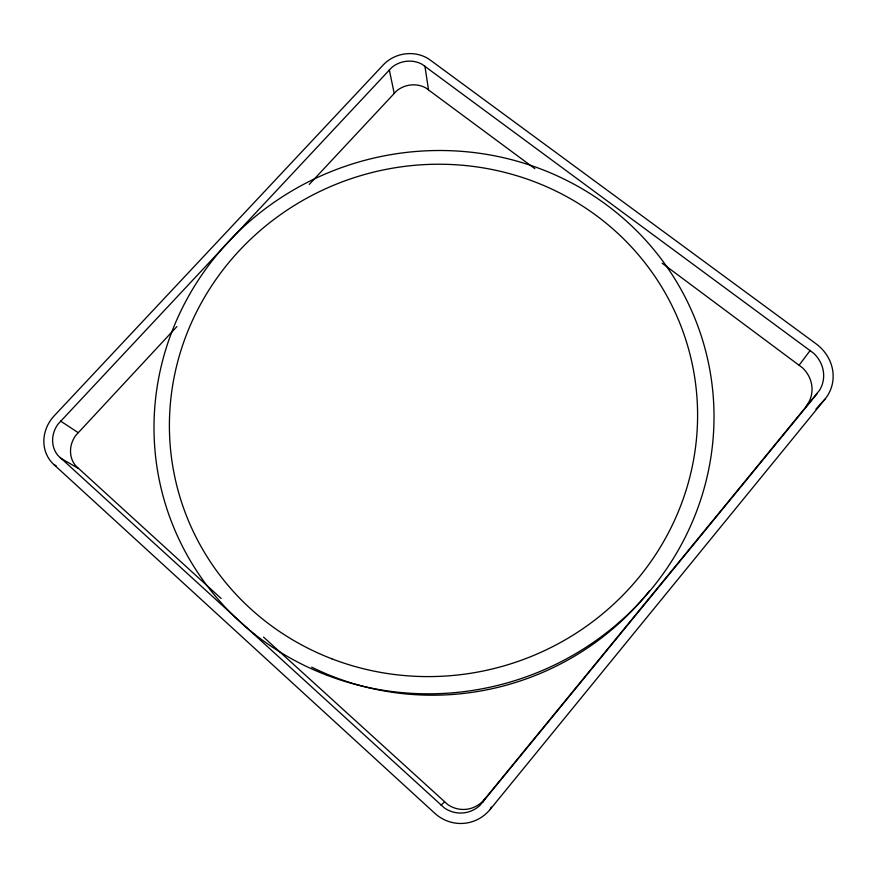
<?xml version="1.0" encoding="UTF-8"?>
<svg xmlns="http://www.w3.org/2000/svg" width="877" height="877" viewBox="0 0 877 877"><rect width="100%" height="100%" fill="white"/><g stroke="black" fill="none" stroke-linecap="round" stroke-linejoin="round"><path stroke-width="1.32" d="M490.276 809.274L825.016 399.112A42.129 38.862 19.5 0 0 816.081 343.828L430.179 60.02A33.611 30.026 -12.6 0 0 383.216 64.942L54.253 415.764A36.352 33.074 -42.9 0 0 53.815 464.503L434.762 813.253A40.923 39.125 84.8 0 0 490.276 809.274L491.23 807.092M482.92 802.192L484.729 799.068L819.633 390.144A32.613 30.081 19.5 0 0 813.713 353.299L422.067 64.273A25.159 22.462 -12.6 0 0 391.789 67.441L58.112 424.008A27.198 24.753 -42.9 0 0 57.86 455.404L444.288 807.87A30.618 29.27 84.8 0 0 480.015 805.305L817.178 393.63M805.766 406.709L808.145 403.354A31.32 28.996 20.1 0 0 802.543 367.847L662.124 263.21M799.221 365.051L810.26 350.405M176.88 326.584L75.751 435.441A26.157 23.909 -43.3 0 0 75.619 465.72L221.147 598.498M815.939 409.088L825.016 399.112M309.274 184.411L396.579 90.934A24.26 21.782 -12.5 0 1 425.783 87.908L534.893 168.691M484.729 799.068L481.944 802.049A29.347 28.064 84.5 0 1 447.698 804.516L263.528 637.086M440.956 805.218L444.507 801.973M53.815 464.503L56.194 465.83M60.283 457.958L77.965 468.186M60.557 421.059L78.097 432.591M389.289 69.798L394.168 93.214M424.896 66.071L428.502 89.662M649.386 590.945A270.017 261.094 -16.8 0 1 311.664 667.145M331.802 658.791A264.876 255.371 -16.8 0 0 695.428 382.515A264.876 255.371 -16.8 0 0 273.262 219.963A264.876 255.371 -16.8 0 0 331.802 658.791M327.077 675.279A280.837 270.818 -16.8 0 0 711.587 381.067A280.837 270.818 -16.8 0 0 263.341 210.162A280.837 270.818 -16.8 0 0 327.077 675.279"/></g></svg>
